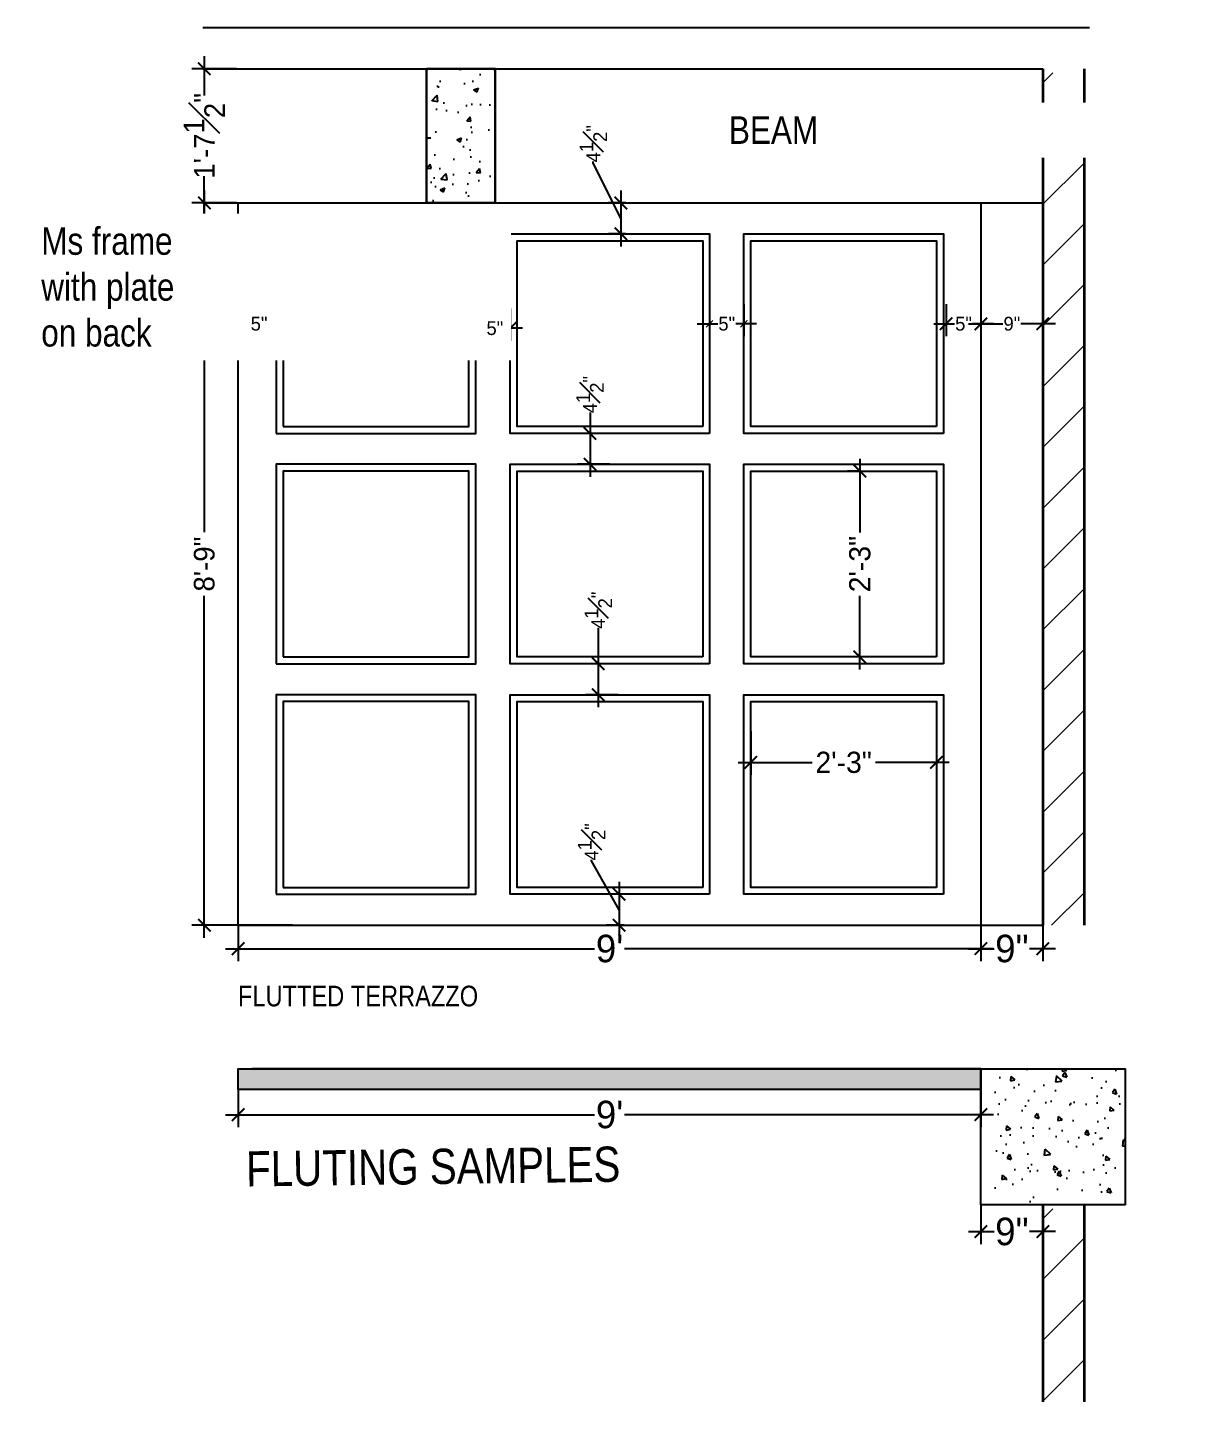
# Model space of a CAD drawing. Header units: inches. Extents: x -137722 to 81594, y -22256 to -1207.
# Drawn here: x -62449.8 to -62279.5, y -2150.6 to -1950.7 of the extents above; entities that cross this region are included whole.
import ezdxf

# ---------------------------------------------------------------- set-up
doc = ezdxf.new("R2010")
doc.units = ezdxf.units.IN
doc.header["$LTSCALE"] = 0.05
doc.header["$MEASUREMENT"] = 0
doc.header["$PDMODE"] = 3
doc.header["$PDSIZE"] = -4
doc.linetypes.add('DASHED2', pattern=[0.375, 0.25, -0.125])
doc.layers.get('Defpoints').update_dxf_attribs({"linetype": 'DASHED2'})
for name, color, linetype in [('00 floor', 7, 'Continuous'), ('beam', 7, 'Continuous'), ('Civil Dimension - Text', 7, 'Continuous'), ('HATCH', 251, 'Continuous'), ('text', 176, 'Continuous'), ('Vector Graphics', 7, 'Continuous')]:
    doc.layers.add(name, color=color, linetype=linetype)
doc.layers.add('FURNITURE', color=36, linetype='Continuous', lineweight=18)
doc.layers.add('WALL', color=7, linetype='Continuous', lineweight=35)
doc.styles.add('4MMOF3-8', font='ARIALN.TTF', dxfattribs={"height": 5.12})
doc.styles.add('9-128OF1-4', font='stylu.ttf')
doc.dimstyles.new('DIM 1-4', dxfattribs={"dimtxt": 3.0792, "dimasz": 1.82, "dimexe": 1.82, "dimexo": 0, "dimgap": 0.09, "dimtad": 0, "dimzin": 0, "dimdsep": 46, "dimlunit": 4, "dimtxsty": '9-128OF1-4', "dimblk": 'ARCHTICK', "dimcen": 1.8125, "dimdle": 1.82, "dimclrd": 8, "dimclre": 8, "dimadec": 0, "dimazin": 0, "dimtfac": 1, "dimtofl": 0, "dimtmove": 0, "dimatfit": 3, "dimldrblk": 'OPEN90', "dimfxl": 1, "dimtolj": 1, "dimtzin": 0, "dimlwd": -1, "dimarcsym": 0})

# ---------------------------------------------------------------- blocks, each defined once
blk = doc.blocks.new('_ArchTick')
at = {"color": 0, "const_width": 0.15}
blk.add_lwpolyline([(-0.5, -0.5), (0.5, 0.5)], dxfattribs=at)
blk = doc.blocks.new('*D455')
at = {"layer": 'Civil Dimension - Text', "color": 8, "lineweight": -2, "ltscale": 50, "transparency": 16777216}
for p, q in [((-62344.61, -2052.99), (-62344.61, -2059.35)), ((-62317.61, -2052.99), (-62317.61, -2059.35))]:
    blk.add_line(p, q, dxfattribs=at)
at = {"layer": 'Civil Dimension - Text', "color": 8, "ltscale": 50, "transparency": 16777216}
for p, q in [((-62346.43, -2057.53), (-62335.71, -2057.53)), ((-62315.79, -2057.53), (-62326.5, -2057.53))]:
    blk.add_line(p, q, dxfattribs=at)
at = {"layer": 'Defpoints', "color": 0, "ltscale": 50, "transparency": 16777216}
for p in [(-62344.61, -2052.99), (-62317.61, -2052.99), (-62317.61, -2057.53)]:
    blk.add_point(p, dxfattribs=at)
at = {"layer": 'Civil Dimension - Text', "color": 8, "ltscale": 50, "transparency": 16777216, "xscale": 1.82, "yscale": 1.82, "zscale": 1.82, "rotation": 180}
blk.add_blockref('_ArchTick', (-62344.61, -2057.53), dxfattribs=at)
at = {"layer": 'Civil Dimension - Text', "color": 8, "ltscale": 50, "transparency": 16777216, "xscale": 1.82, "yscale": 1.82, "zscale": 1.82}
blk.add_blockref('_ArchTick', (-62317.61, -2057.53), dxfattribs=at)
at = {"layer": 'Civil Dimension - Text', "color": 0, "ltscale": 50, "transparency": 16777216, "insert": (-62331.11, -2057.53), "char_height": 3.079, "attachment_point": 5, "style": '9-128OF1-4'}
blk.add_mtext('\\A1;2\'-3"', dxfattribs=at)
blk = doc.blocks.new('_Open90')
at = {"color": 0, "linetype": 'ByBlock', "lineweight": -2}
for p, q in [((0, 0), (-1, 0)), ((-0.5, 0.5), (0, 0)), ((0, 0), (-0.5, -0.5))]:
    blk.add_line(p, q, dxfattribs=at)
blk = doc.blocks.new('*D456')
at = {"layer": 'Civil Dimension - Text', "color": 8, "lineweight": -2, "ltscale": 50, "transparency": 16777216}
for p, q in [((-62384.61, -1991.56), (-62384.61, -1996.23)), ((-62379.61, -1991.56), (-62379.61, -1996.23))]:
    blk.add_line(p, q, dxfattribs=at)
at = {"layer": 'Civil Dimension - Text', "color": 8, "ltscale": 50, "transparency": 16777216}
for p, q in [((-62386.43, -1994.41), (-62383.12, -1994.41)), ((-62377.79, -1994.41), (-62380.54, -1994.41))]:
    blk.add_line(p, q, dxfattribs=at)
at = {"layer": 'Defpoints', "color": 0, "ltscale": 50, "transparency": 16777216}
for p in [(-62384.61, -1991.56), (-62379.61, -1991.56), (-62379.61, -1994.41)]:
    blk.add_point(p, dxfattribs=at)
at = {"layer": 'Civil Dimension - Text', "color": 8, "ltscale": 50, "transparency": 16777216, "xscale": 1.82, "yscale": 1.82, "zscale": 1.82, "rotation": 180}
blk.add_blockref('_ArchTick', (-62384.61, -1994.41), dxfattribs=at)
at = {"layer": 'Civil Dimension - Text', "color": 8, "ltscale": 50, "transparency": 16777216, "xscale": 1.82, "yscale": 1.82, "zscale": 1.82}
blk.add_blockref('_ArchTick', (-62379.61, -1994.41), dxfattribs=at)
at = {"layer": 'Civil Dimension - Text', "color": 0, "ltscale": 50, "transparency": 16777216, "insert": (-62381.83, -1994.41), "char_height": 2, "attachment_point": 5, "style": '9-128OF1-4'}
blk.add_mtext('\\A1;5"', dxfattribs=at)
blk = doc.blocks.new('*D457')
at = {"layer": 'Civil Dimension - Text', "color": 8, "lineweight": -2, "ltscale": 50, "transparency": 16777216}
for p, q in [((-62350.61, -1990.92), (-62350.61, -1995.58)), ((-62345.61, -1990.92), (-62345.61, -1995.58))]:
    blk.add_line(p, q, dxfattribs=at)
at = {"layer": 'Civil Dimension - Text', "color": 8, "ltscale": 50, "transparency": 16777216}
for p, q in [((-62352.43, -1993.76), (-62349.4, -1993.76)), ((-62343.79, -1993.76), (-62346.81, -1993.76))]:
    blk.add_line(p, q, dxfattribs=at)
at = {"layer": 'Defpoints', "color": 0, "ltscale": 50, "transparency": 16777216}
for p in [(-62350.61, -1990.92), (-62345.61, -1990.92), (-62350.61, -1993.76)]:
    blk.add_point(p, dxfattribs=at)
at = {"layer": 'Civil Dimension - Text', "color": 8, "ltscale": 50, "transparency": 16777216, "rotation": 180}
blk.add_blockref('_ArchTick', (-62350.61, -1993.76), dxfattribs=at)
at = {"layer": 'Civil Dimension - Text', "color": 8, "ltscale": 50, "transparency": 16777216}
blk.add_blockref('_ArchTick', (-62345.61, -1993.76), dxfattribs=at)
at = {"layer": 'Civil Dimension - Text', "color": 0, "ltscale": 50, "transparency": 16777216, "insert": (-62348.11, -1993.76), "char_height": 2, "attachment_point": 5, "style": '9-128OF1-4'}
blk.add_mtext('\\A1;5"', dxfattribs=at)
blk = doc.blocks.new('*D458')
at = {"layer": 'Civil Dimension - Text', "color": 8, "lineweight": -2, "ltscale": 50, "transparency": 16777216}
for p, q in [((-62311.15, -1990.61), (-62311.15, -1995.58)), ((-62302.15, -1990.92), (-62302.15, -1995.58))]:
    blk.add_line(p, q, dxfattribs=at)
at = {"layer": 'Civil Dimension - Text', "color": 8, "ltscale": 50, "transparency": 16777216}
for p, q in [((-62312.97, -1993.76), (-62307.98, -1993.76)), ((-62300.33, -1993.76), (-62305.33, -1993.76))]:
    blk.add_line(p, q, dxfattribs=at)
at = {"layer": 'Defpoints', "color": 0, "ltscale": 50, "transparency": 16777216}
for p in [(-62311.15, -1990.61), (-62302.15, -1990.92), (-62311.15, -1993.76)]:
    blk.add_point(p, dxfattribs=at)
at = {"layer": 'Civil Dimension - Text', "color": 8, "ltscale": 50, "transparency": 16777216, "xscale": 1.82, "yscale": 1.82, "zscale": 1.82, "rotation": 180}
blk.add_blockref('_ArchTick', (-62311.15, -1993.76), dxfattribs=at)
at = {"layer": 'Civil Dimension - Text', "color": 8, "ltscale": 50, "transparency": 16777216, "xscale": 1.82, "yscale": 1.82, "zscale": 1.82}
blk.add_blockref('_ArchTick', (-62302.15, -1993.76), dxfattribs=at)
at = {"layer": 'Civil Dimension - Text', "color": 0, "ltscale": 50, "transparency": 16777216, "insert": (-62306.65, -1993.76), "char_height": 2, "attachment_point": 5, "style": '9-128OF1-4'}
blk.add_mtext('\\A1;9"', dxfattribs=at)
blk = doc.blocks.new('*D459')
at = {"layer": 'Civil Dimension - Text', "color": 8, "ltscale": 50, "transparency": 16777216}
for p, q in [((-62367.99, -2006.64), (-62367.99, -2009.69)), ((-62367.99, -2007.87), (-62367.99, -2016.01))]:
    blk.add_line(p, q, dxfattribs=at)
at = {"layer": 'Civil Dimension - Text', "color": 8, "lineweight": -2, "ltscale": 50, "transparency": 16777216}
for p, q in [((-62365.11, -2009.69), (-62369.81, -2009.69)), ((-62365.11, -2014.19), (-62369.81, -2014.19))]:
    blk.add_line(p, q, dxfattribs=at)
at = {"layer": 'Defpoints', "color": 0, "ltscale": 50, "transparency": 16777216}
for p in [(-62365.11, -2009.69), (-62367.99, -2014.19), (-62365.11, -2014.19)]:
    blk.add_point(p, dxfattribs=at)
at = {"layer": 'Civil Dimension - Text', "color": 8, "ltscale": 50, "transparency": 16777216, "xscale": 1.82, "yscale": 1.82, "zscale": 1.82}
for p, rotation in [((-62367.99, -2009.69), 90), ((-62367.99, -2014.19), 270)]:
    blk.add_blockref('_ArchTick', p, dxfattribs=dict(at, rotation=rotation))
at = {"layer": 'Civil Dimension - Text', "color": 0, "ltscale": 50, "transparency": 16777216, "insert": (-62367.99, -2004.06), "char_height": 2, "attachment_point": 5, "rotation": 90, "style": '9-128OF1-4'}
blk.add_mtext('\\A1;4{\\H1x;\\S1#2;}"', dxfattribs=at)
blk = doc.blocks.new('*D460')
at = {"layer": 'Civil Dimension - Text', "color": 8, "ltscale": 50, "transparency": 16777216}
for p, q in [((-62366.79, -2037.98), (-62366.79, -2043.19)), ((-62366.79, -2041.37), (-62366.79, -2049.51))]:
    blk.add_line(p, q, dxfattribs=at)
at = {"layer": 'Civil Dimension - Text', "color": 8, "lineweight": -2, "ltscale": 50, "transparency": 16777216}
for p, q in [((-62363.9, -2043.19), (-62368.61, -2043.19)), ((-62363.9, -2047.69), (-62368.61, -2047.69))]:
    blk.add_line(p, q, dxfattribs=at)
at = {"layer": 'Defpoints', "color": 0, "ltscale": 50, "transparency": 16777216}
for p in [(-62363.9, -2043.19), (-62366.79, -2047.69), (-62363.9, -2047.69)]:
    blk.add_point(p, dxfattribs=at)
at = {"layer": 'Civil Dimension - Text', "color": 8, "ltscale": 50, "transparency": 16777216, "xscale": 1.82, "yscale": 1.82, "zscale": 1.82}
for p, rotation in [((-62366.79, -2043.19), 90), ((-62366.79, -2047.69), 270)]:
    blk.add_blockref('_ArchTick', p, dxfattribs=dict(at, rotation=rotation))
at = {"layer": 'Civil Dimension - Text', "color": 0, "ltscale": 50, "transparency": 16777216, "insert": (-62366.79, -2035.4), "char_height": 2, "attachment_point": 5, "rotation": 90, "style": '9-128OF1-4'}
blk.add_mtext('\\A1;4{\\H1x;\\S1#2;}"', dxfattribs=at)
blk = doc.blocks.new('*D461')
at = {"layer": 'Civil Dimension - Text', "color": 8, "ltscale": 50, "transparency": 16777216}
for p, q in [((-62367.51, -1970.35), (-62367.51, -1970.17)), ((-62363.5, -1978.44), (-62367.51, -1970.35)), ((-62363.5, -1974.37), (-62363.5, -1982.51))]:
    blk.add_line(p, q, dxfattribs=at)
at = {"layer": 'Civil Dimension - Text', "color": 8, "lineweight": -2, "ltscale": 50, "transparency": 16777216}
for p, q in [((-62362.79, -1976.19), (-62365.32, -1976.19)), ((-62362.79, -1980.69), (-62365.32, -1980.69))]:
    blk.add_line(p, q, dxfattribs=at)
at = {"layer": 'Defpoints', "color": 0, "ltscale": 50, "transparency": 16777216}
for p in [(-62362.79, -1976.19), (-62363.5, -1980.69), (-62362.79, -1980.69)]:
    blk.add_point(p, dxfattribs=at)
at = {"layer": 'Civil Dimension - Text', "color": 8, "ltscale": 50, "transparency": 16777216, "xscale": 1.82, "yscale": 1.82, "zscale": 1.82}
for p, rotation in [((-62363.5, -1976.19), 90), ((-62363.5, -1980.69), 270)]:
    blk.add_blockref('_ArchTick', p, dxfattribs=dict(at, rotation=rotation))
at = {"layer": 'Civil Dimension - Text', "color": 0, "ltscale": 50, "transparency": 16777216, "insert": (-62367.51, -1967.59), "char_height": 2, "attachment_point": 5, "rotation": 90, "style": '9-128OF1-4'}
blk.add_mtext('\\A1;4{\\H1x;\\S1#2;}"', dxfattribs=at)
blk = doc.blocks.new('*D462')
at = {"layer": 'Civil Dimension - Text', "color": 8, "ltscale": 50, "transparency": 16777216}
for p, q in [((-62367.76, -2071.85), (-62367.76, -2071.67)), ((-62363.75, -2078.94), (-62367.76, -2071.85)), ((-62363.75, -2074.87), (-62363.75, -2083.01))]:
    blk.add_line(p, q, dxfattribs=at)
at = {"layer": 'Civil Dimension - Text', "color": 8, "lineweight": -2, "ltscale": 50, "transparency": 16777216}
for p, q in [((-62363.04, -2076.69), (-62365.57, -2076.69)), ((-62363.04, -2081.19), (-62365.57, -2081.19))]:
    blk.add_line(p, q, dxfattribs=at)
at = {"layer": 'Defpoints', "color": 0, "ltscale": 50, "transparency": 16777216}
for p in [(-62363.04, -2076.69), (-62363.75, -2081.19), (-62363.04, -2081.19)]:
    blk.add_point(p, dxfattribs=at)
at = {"layer": 'Civil Dimension - Text', "color": 8, "ltscale": 50, "transparency": 16777216, "xscale": 1.82, "yscale": 1.82, "zscale": 1.82}
for p, rotation in [((-62363.75, -2076.69), 90), ((-62363.75, -2081.19), 270)]:
    blk.add_blockref('_ArchTick', p, dxfattribs=dict(at, rotation=rotation))
at = {"layer": 'Civil Dimension - Text', "color": 0, "ltscale": 50, "transparency": 16777216, "insert": (-62367.76, -2069.08), "char_height": 2, "attachment_point": 5, "rotation": 90, "style": '9-128OF1-4'}
blk.add_mtext('\\A1;4{\\H1x;\\S1#2;}"', dxfattribs=at)
blk = doc.blocks.new('*D463')
at = {"layer": 'Civil Dimension - Text', "color": 8, "ltscale": 50, "transparency": 16777216}
for p, q in [((-62328.75, -2013.37), (-62328.75, -2024.09)), ((-62328.75, -2044.01), (-62328.75, -2033.29))]:
    blk.add_line(p, q, dxfattribs=at)
at = {"layer": 'Civil Dimension - Text', "color": 8, "lineweight": -2, "ltscale": 50, "transparency": 16777216}
for p, q in [((-62328.75, -2015.19), (-62330.57, -2015.19)), ((-62328.75, -2042.19), (-62330.57, -2042.19))]:
    blk.add_line(p, q, dxfattribs=at)
at = {"layer": 'Defpoints', "color": 0, "ltscale": 50, "transparency": 16777216}
for p in [(-62328.75, -2015.19), (-62328.75, -2042.19), (-62328.75, -2042.19)]:
    blk.add_point(p, dxfattribs=at)
at = {"layer": 'Civil Dimension - Text', "color": 8, "ltscale": 50, "transparency": 16777216, "xscale": 1.82, "yscale": 1.82, "zscale": 1.82}
for p, rotation in [((-62328.75, -2015.19), 90), ((-62328.75, -2042.19), 270)]:
    blk.add_blockref('_ArchTick', p, dxfattribs=dict(at, rotation=rotation))
at = {"layer": 'Civil Dimension - Text', "color": 0, "ltscale": 50, "transparency": 16777216, "insert": (-62328.75, -2028.69), "char_height": 3.079, "attachment_point": 5, "rotation": 90, "style": '9-128OF1-4'}
blk.add_mtext('\\A1;2\'-3"', dxfattribs=at)
blk = doc.blocks.new('*D454')
at = {"layer": 'Defpoints', "color": 0, "ltscale": 50, "transparency": 16777216}
for p in [(-62311.15, -2081.19), (-62302.15, -2081.19), (-62302.15, -2084.6)]:
    blk.add_point(p, dxfattribs=at)
at = {"layer": 'HATCH', "color": 8, "lineweight": -2, "ltscale": 50, "transparency": 16777216}
for p, q in [((-62311.15, -2081.19), (-62311.15, -2086.42)), ((-62302.15, -2081.19), (-62302.15, -2086.42))]:
    blk.add_line(p, q, dxfattribs=at)
at = {"layer": 'HATCH', "color": 8, "ltscale": 50, "transparency": 16777216}
for p, q in [((-62312.97, -2084.6), (-62309.21, -2084.6)), ((-62300.33, -2084.6), (-62304.1, -2084.6))]:
    blk.add_line(p, q, dxfattribs=at)
at = {"layer": 'HATCH', "color": 8, "ltscale": 50, "transparency": 16777216, "xscale": 1.82, "yscale": 1.82, "zscale": 1.82, "rotation": 180}
blk.add_blockref('_ArchTick', (-62311.15, -2084.6), dxfattribs=at)
at = {"layer": 'HATCH', "color": 8, "ltscale": 50, "transparency": 16777216, "xscale": 1.82, "yscale": 1.82, "zscale": 1.82}
blk.add_blockref('_ArchTick', (-62302.15, -2084.6), dxfattribs=at)
at = {"layer": 'HATCH', "color": 0, "ltscale": 50, "transparency": 16777216, "insert": (-62306.65, -2084.6), "char_height": 4, "attachment_point": 5, "style": '9-128OF1-4'}
blk.add_mtext('\\A1;9"', dxfattribs=at)
blk = doc.blocks.new('*D464')
at = {"layer": 'Civil Dimension - Text', "color": 8, "lineweight": -2, "ltscale": 50, "transparency": 16777216}
for p, q in [((-62316.2, -1990.92), (-62316.2, -1995.58)), ((-62311.15, -1990.92), (-62311.15, -1995.58))]:
    blk.add_line(p, q, dxfattribs=at)
at = {"layer": 'Civil Dimension - Text', "color": 8, "ltscale": 50, "transparency": 16777216}
for p, q in [((-62318.02, -1993.76), (-62314.97, -1993.76)), ((-62309.33, -1993.76), (-62312.38, -1993.76))]:
    blk.add_line(p, q, dxfattribs=at)
at = {"layer": 'Defpoints', "color": 0, "ltscale": 50, "transparency": 16777216}
for p in [(-62316.2, -1990.92), (-62311.15, -1990.92), (-62316.2, -1993.76)]:
    blk.add_point(p, dxfattribs=at)
at = {"layer": 'Civil Dimension - Text', "color": 8, "ltscale": 50, "transparency": 16777216, "xscale": 1.82, "yscale": 1.82, "zscale": 1.82, "rotation": 180}
blk.add_blockref('_ArchTick', (-62316.2, -1993.76), dxfattribs=at)
at = {"layer": 'Civil Dimension - Text', "color": 8, "ltscale": 50, "transparency": 16777216, "xscale": 1.82, "yscale": 1.82, "zscale": 1.82}
blk.add_blockref('_ArchTick', (-62311.15, -1993.76), dxfattribs=at)
at = {"layer": 'Civil Dimension - Text', "color": 0, "ltscale": 50, "transparency": 16777216, "insert": (-62313.68, -1993.76), "char_height": 2, "attachment_point": 5, "style": '9-128OF1-4'}
blk.add_mtext('\\A1;5"', dxfattribs=at)
blk = doc.blocks.new('*D465')
at = {"layer": 'Civil Dimension - Text', "color": 8, "lineweight": -2, "ltscale": 50, "transparency": 16777216}
for p, q in [((-62418.61, -1990.92), (-62418.61, -1995.58)), ((-62413.61, -1990.92), (-62413.61, -1995.58))]:
    blk.add_line(p, q, dxfattribs=at)
at = {"layer": 'Civil Dimension - Text', "color": 8, "ltscale": 50, "transparency": 16777216}
for p, q in [((-62420.43, -1993.76), (-62417.4, -1993.76)), ((-62411.79, -1993.76), (-62414.81, -1993.76))]:
    blk.add_line(p, q, dxfattribs=at)
at = {"layer": 'Defpoints', "color": 0, "ltscale": 50, "transparency": 16777216}
for p in [(-62418.61, -1990.92), (-62413.61, -1990.92), (-62418.61, -1993.76)]:
    blk.add_point(p, dxfattribs=at)
at = {"layer": 'Civil Dimension - Text', "color": 8, "ltscale": 50, "transparency": 16777216, "rotation": 180}
blk.add_blockref('_ArchTick', (-62418.61, -1993.76), dxfattribs=at)
at = {"layer": 'Civil Dimension - Text', "color": 8, "ltscale": 50, "transparency": 16777216}
blk.add_blockref('_ArchTick', (-62413.61, -1993.76), dxfattribs=at)
at = {"layer": 'Civil Dimension - Text', "color": 0, "ltscale": 50, "transparency": 16777216, "insert": (-62416.11, -1993.76), "char_height": 2, "attachment_point": 5, "style": '9-128OF1-4'}
blk.add_mtext('\\A1;5"', dxfattribs=at)
blk = doc.blocks.new('*D535')
at = {"layer": 'Defpoints', "color": 0, "ltscale": 50, "transparency": 16777216}
for p in [(-62419.15, -2081.19), (-62311.15, -2081.19), (-62311.15, -2084.6)]:
    blk.add_point(p, dxfattribs=at)
at = {"layer": 'HATCH', "color": 8, "lineweight": -2, "ltscale": 50, "transparency": 16777216}
for p, q in [((-62419.15, -2081.19), (-62419.15, -2086.42)), ((-62311.15, -2081.19), (-62311.15, -2086.42))]:
    blk.add_line(p, q, dxfattribs=at)
at = {"layer": 'HATCH', "color": 8, "ltscale": 50, "transparency": 16777216}
for p, q in [((-62420.97, -2084.6), (-62367.32, -2084.6)), ((-62309.33, -2084.6), (-62362.98, -2084.6))]:
    blk.add_line(p, q, dxfattribs=at)
at = {"layer": 'HATCH', "color": 8, "ltscale": 50, "transparency": 16777216, "xscale": 1.82, "yscale": 1.82, "zscale": 1.82, "rotation": 180}
blk.add_blockref('_ArchTick', (-62419.15, -2084.6), dxfattribs=at)
at = {"layer": 'HATCH', "color": 8, "ltscale": 50, "transparency": 16777216, "xscale": 1.82, "yscale": 1.82, "zscale": 1.82}
blk.add_blockref('_ArchTick', (-62311.15, -2084.6), dxfattribs=at)
at = {"layer": 'HATCH', "color": 0, "ltscale": 50, "transparency": 16777216, "insert": (-62365.15, -2084.6), "char_height": 4, "attachment_point": 5, "style": '9-128OF1-4'}
blk.add_mtext("\\A1;9'", dxfattribs=at)
blk = doc.blocks.new('*D536')
at = {"layer": 'Defpoints', "color": 0, "ltscale": 50, "transparency": 16777216}
for p in [(-62419.15, -2105.08), (-62311.15, -2105.08), (-62311.15, -2108.73)]:
    blk.add_point(p, dxfattribs=at)
at = {"layer": 'HATCH', "color": 8, "lineweight": -2, "ltscale": 50, "transparency": 16777216}
for p, q in [((-62419.15, -2105.08), (-62419.15, -2110.55)), ((-62311.15, -2105.08), (-62311.15, -2110.55))]:
    blk.add_line(p, q, dxfattribs=at)
at = {"layer": 'HATCH', "color": 8, "ltscale": 50, "transparency": 16777216}
for p, q in [((-62420.97, -2108.73), (-62367.32, -2108.73)), ((-62309.33, -2108.73), (-62362.98, -2108.73))]:
    blk.add_line(p, q, dxfattribs=at)
at = {"layer": 'HATCH', "color": 8, "ltscale": 50, "transparency": 16777216, "xscale": 1.82, "yscale": 1.82, "zscale": 1.82, "rotation": 180}
blk.add_blockref('_ArchTick', (-62419.15, -2108.73), dxfattribs=at)
at = {"layer": 'HATCH', "color": 8, "ltscale": 50, "transparency": 16777216, "xscale": 1.82, "yscale": 1.82, "zscale": 1.82}
blk.add_blockref('_ArchTick', (-62311.15, -2108.73), dxfattribs=at)
at = {"layer": 'HATCH', "color": 0, "ltscale": 50, "transparency": 16777216, "insert": (-62365.15, -2108.73), "char_height": 4, "attachment_point": 5, "style": '9-128OF1-4'}
blk.add_mtext("\\A1;9'", dxfattribs=at)
blk = doc.blocks.new('*D537')
at = {"layer": 'Defpoints', "color": 0, "ltscale": 50, "transparency": 16777216}
for p in [(-62311.15, -2121.83), (-62302.15, -2121.83), (-62311.15, -2125.73)]:
    blk.add_point(p, dxfattribs=at)
at = {"layer": 'HATCH', "color": 8, "lineweight": -2, "ltscale": 50, "transparency": 16777216}
for p, q in [((-62311.15, -2121.83), (-62311.15, -2127.55)), ((-62302.15, -2121.83), (-62302.15, -2127.55))]:
    blk.add_line(p, q, dxfattribs=at)
at = {"layer": 'HATCH', "color": 8, "ltscale": 50, "transparency": 16777216}
for p, q in [((-62312.97, -2125.73), (-62309.21, -2125.73)), ((-62300.33, -2125.73), (-62304.1, -2125.73))]:
    blk.add_line(p, q, dxfattribs=at)
at = {"layer": 'HATCH', "color": 8, "ltscale": 50, "transparency": 16777216, "xscale": 1.82, "yscale": 1.82, "zscale": 1.82, "rotation": 180}
blk.add_blockref('_ArchTick', (-62311.15, -2125.73), dxfattribs=at)
at = {"layer": 'HATCH', "color": 8, "ltscale": 50, "transparency": 16777216, "xscale": 1.82, "yscale": 1.82, "zscale": 1.82}
blk.add_blockref('_ArchTick', (-62302.15, -2125.73), dxfattribs=at)
at = {"layer": 'HATCH', "color": 0, "ltscale": 50, "transparency": 16777216, "insert": (-62306.65, -2125.73), "char_height": 4, "attachment_point": 5, "style": '9-128OF1-4'}
blk.add_mtext('\\A1;9"', dxfattribs=at)
blk = doc.blocks.new('*D695')
at = {"layer": 'Civil Dimension - Text', "color": 8, "lineweight": -2, "ltscale": 50, "transparency": 16777216}
for p, q in [((-62419.37, -1956.69), (-62425.89, -1956.69)), ((-62419.37, -1976.19), (-62425.89, -1976.19))]:
    blk.add_line(p, q, dxfattribs=at)
at = {"layer": 'Civil Dimension - Text', "color": 8, "ltscale": 50, "transparency": 16777216}
for p, q in [((-62424.07, -1954.87), (-62424.07, -1960.57)), ((-62424.07, -1978.01), (-62424.07, -1972.31))]:
    blk.add_line(p, q, dxfattribs=at)
at = {"layer": 'Defpoints', "color": 0, "ltscale": 50, "transparency": 16777216}
for p in [(-62419.37, -1956.69), (-62424.07, -1976.19), (-62419.37, -1976.19)]:
    blk.add_point(p, dxfattribs=at)
at = {"layer": 'Civil Dimension - Text', "color": 8, "ltscale": 50, "transparency": 16777216, "xscale": 1.82, "yscale": 1.82, "zscale": 1.82}
for p, rotation in [((-62424.07, -1956.69), 90), ((-62424.07, -1976.19), 270)]:
    blk.add_blockref('_ArchTick', p, dxfattribs=dict(at, rotation=rotation))
at = {"layer": 'Civil Dimension - Text', "color": 0, "ltscale": 50, "transparency": 16777216, "insert": (-62424.07, -1966.44), "char_height": 3, "attachment_point": 5, "rotation": 90, "style": '9-128OF1-4'}
blk.add_mtext('\\A1;1\'-7{\\H1x;\\S1#2;}"', dxfattribs=at)
blk = doc.blocks.new('*D696')
at = {"layer": 'Civil Dimension - Text', "color": 8, "ltscale": 50, "transparency": 16777216}
for p, q in [((-62424.07, -1974.37), (-62424.07, -2024.07)), ((-62424.07, -2083.01), (-62424.07, -2033.31))]:
    blk.add_line(p, q, dxfattribs=at)
at = {"layer": 'Civil Dimension - Text', "color": 8, "lineweight": -2, "ltscale": 50, "transparency": 16777216}
for p, q in [((-62419.37, -1976.19), (-62425.89, -1976.19)), ((-62411.24, -2081.19), (-62425.89, -2081.19))]:
    blk.add_line(p, q, dxfattribs=at)
at = {"layer": 'Defpoints', "color": 0, "ltscale": 50, "transparency": 16777216}
for p in [(-62419.37, -1976.19), (-62424.07, -2081.19), (-62411.24, -2081.19)]:
    blk.add_point(p, dxfattribs=at)
at = {"layer": 'Civil Dimension - Text', "color": 8, "ltscale": 50, "transparency": 16777216, "xscale": 1.82, "yscale": 1.82, "zscale": 1.82}
for p, rotation in [((-62424.07, -1976.19), 90), ((-62424.07, -2081.19), 270)]:
    blk.add_blockref('_ArchTick', p, dxfattribs=dict(at, rotation=rotation))
at = {"layer": 'Civil Dimension - Text', "color": 0, "ltscale": 50, "transparency": 16777216, "insert": (-62424.07, -2028.69), "char_height": 3, "attachment_point": 5, "rotation": 90, "style": '9-128OF1-4'}
blk.add_mtext('\\A1;8\'-9"', dxfattribs=at)

msp = doc.modelspace()

# ---------------------------------------------------------------- hatches: boundary and pattern name
at = {"layer": '00 floor'}
h = msp.add_hatch(color=45, dxfattribs=at)
h.dxf.hatch_style = 1
h.paths.add_polyline_path([(-62311.1535, -2105.0841), (-62311.1535, -2102.0841), (-62419.1535, -2102.0841), (-62419.1535, -2105.0841)])
at = {"layer": 'Civil Dimension - Text', "ltscale": 50, "true_color": 0x939598}
h = msp.add_hatch(dxfattribs=at)
h.set_pattern_fill('AR-CONC', color=252)
h.set_pattern_definition([(50, (1638.5257, 1300.1725), (7.1726018, -0.62752135), [0.75, -8.25]), (355, (1638.526, 1300.1725), (-1.3875133, 7.5219213), [0.6, -6.6]), (100.451444, (1639.1234, 1300.12), (5.7850885, 6.8943999), [0.6374019, -7.0114211]), (46.1842, (1638.526, 1302.1725), (10.6724133, -1.6551928), [1.125, -12.375]), (96.635635, (1639.415, 1302.035), (9.3466195, 9.741186), [0.9561034, -10.5171376]), (351.184164, (1638.526, 1302.172), (9.3466195, 9.741186), [0.9, -9.9]), (21, (1639.5257, 1301.6725), (5.9690705, -4.0261889), [0.75, -8.25]), (326, (1639.526, 1301.6725), (2.4331533, 7.25150045), [0.6, -6.6]), (71.451445, (1640.023, 1301.337), (8.4022238, 3.2253115), [0.6374019, -7.0114211]), (37.5, (1638.5257, 1300.1725), (0.12159855, 3.32893854), [0, -6.52, 0, -6.7, 0, -6.625]), (7.5, (1638.5257, 1300.1725), (2.63069537, 3.94411712), [0, -3.82, 0, -6.37, 0, -2.525]), (327.5, (1636.2957, 1300.1725), (5.33822436, -0.22554872), [0, -2.5, 0, -7.8, 0, -10.35]), (317.5, (1635.2957, 1300.1725), (5.8318617, 1.00104982), [0, -3.25, 0, -5.18, 0, -7.35])])
h.paths.add_polyline_path([(-62381.7762, -1956.6893), (-62391.7761, -1956.6893), (-62391.7761, -1976.1893), (-62381.7762, -1976.1893)])
h = msp.add_hatch(dxfattribs=at)
h.set_pattern_fill('AR-CONC', color=252, angle=-90)
h.set_pattern_definition([(320, (-58785.535, -67675.117), (-0.62752135, -7.1726018), [0.75, -8.25]), (265, (-58785.535, -67675.117), (7.5219213, 1.3875133), [0.6, -6.6]), (10.451444, (-58785.587, -67675.715), (6.8943999, -5.7850885), [0.6374019, -7.0114211]), (316.1842, (-58783.535, -67675.117), (-1.6551928, -10.6724133), [1.125, -12.375]), (6.635635, (-58783.673, -67676.007), (9.741186, -9.3466195), [0.9561034, -10.5171376]), (261.184164, (-58783.535, -67675.117), (9.741186, -9.3466195), [0.9, -9.9]), (291, (-58784.035, -67676.117), (-4.0261889, -5.9690705), [0.75, -8.25]), (236, (-58784.035, -67676.117), (7.25150045, -2.4331533), [0.6, -6.6]), (341.451445, (-58784.3704, -67676.615), (3.2253115, -8.4022238), [0.6374019, -7.0114211]), (307.5, (-58785.5349, -67675.1172), (3.32893854, -0.12159855), [0, -6.52, 0, -6.7, 0, -6.625]), (277.5, (-58785.535, -67675.1172), (3.94411712, -2.63069537), [0, -3.82, 0, -6.37, 0, -2.525]), (237.5, (-58785.535, -67672.8872), (-0.22554872, -5.33822436), [0, -2.5, 0, -7.8, 0, -10.35]), (227.5, (-58785.535, -67671.8872), (1.00104982, -5.8318617), [0, -3.25, 0, -5.18, 0, -7.35])])
h.paths.add_polyline_path([(-62290.1535, -2121.8341), (-62290.1535, -2102.0841), (-62309.4035, -2102.0841), (-62309.4035, -2121.8341)])
at = {"layer": 'FURNITURE', "ltscale": 50}
h = msp.add_hatch(dxfattribs=at)
h.set_pattern_fill('ANSI31', color=256, scale=50)
h.set_pattern_definition([(45, (2050.7617, 1300.1725), (-4.4194174, 4.4194174), [])])
h.paths.add_polyline_path([(-62296.1535, -1957.2607), (-62302.1535, -1957.2607), (-62302.1535, -2081.1893), (-62296.1535, -2081.1893)])
h = msp.add_hatch(dxfattribs=at)
h.set_pattern_fill('ANSI31', color=256, scale=50)
h.set_pattern_definition([(45, (2050.7617, 1135.0276), (-4.4194174, 4.4194174), [])])
h.paths.add_polyline_path([(-62296.1535, -2122.4055), (-62302.1535, -2122.4055), (-62302.1535, -2150.5705), (-62296.1535, -2150.5705)])

# ---------------------------------------------------------------- linework, layer by layer
at = {"ltscale": 50}
for p, q in [((-62424.3011, -1950.6893), (-62295.3634, -1950.6893)), ((-62424.3011, -1956.6893), (-62302.1535, -1956.6893)), ((-62424.3011, -1976.1893), (-62302.1535, -1976.1893)), ((-62419.1535, -2081.1893), (-62419.1535, -1976.1893)), ((-62311.1535, -1976.1893), (-62311.1535, -2081.1893)), ((-62419.1535, -2081.1893), (-62302.1535, -2081.1893))]:
    msp.add_line(p, q, dxfattribs=at)
for points in [[(-62413.6053, -2009.6893), (-62384.6053, -2009.6893), (-62384.6053, -1980.6893), (-62413.6053, -1980.6893)], [(-62350.6053, -2009.6893), (-62379.6053, -2009.6893), (-62379.6053, -1980.6893), (-62350.6053, -1980.6893)], [(-62316.6053, -2009.6893), (-62345.6053, -2009.6893), (-62345.6053, -1980.6893), (-62316.6053, -1980.6893)], [(-62412.6053, -2008.6893), (-62385.6053, -2008.6893), (-62385.6053, -1981.6893), (-62412.6053, -1981.6893)], [(-62351.6053, -2008.6893), (-62378.6053, -2008.6893), (-62378.6053, -1981.6893), (-62351.6053, -1981.6893)], [(-62317.6053, -2008.6893), (-62344.6053, -2008.6893), (-62344.6053, -1981.6893), (-62317.6053, -1981.6893)], [(-62413.6053, -2043.1893), (-62384.6053, -2043.1893), (-62384.6053, -2014.1893), (-62413.6053, -2014.1893)], [(-62350.6053, -2043.1893), (-62379.6053, -2043.1893), (-62379.6053, -2014.1893), (-62350.6053, -2014.1893)], [(-62316.6053, -2043.1893), (-62345.6053, -2043.1893), (-62345.6053, -2014.1893), (-62316.6053, -2014.1893)], [(-62412.6053, -2042.1893), (-62385.6053, -2042.1893), (-62385.6053, -2015.1893), (-62412.6053, -2015.1893)], [(-62351.6053, -2042.1893), (-62378.6053, -2042.1893), (-62378.6053, -2015.1893), (-62351.6053, -2015.1893)], [(-62317.6053, -2042.1893), (-62344.6053, -2042.1893), (-62344.6053, -2015.1893), (-62317.6053, -2015.1893)], [(-62413.6053, -2076.6893), (-62384.6053, -2076.6893), (-62384.6053, -2047.6893), (-62413.6053, -2047.6893)], [(-62412.6053, -2075.6893), (-62385.6053, -2075.6893), (-62385.6053, -2048.6893), (-62412.6053, -2048.6893)], [(-62350.6053, -2076.6893), (-62379.6053, -2076.6893), (-62379.6053, -2047.6893), (-62350.6053, -2047.6893)], [(-62351.6053, -2075.6893), (-62378.6053, -2075.6893), (-62378.6053, -2048.6893), (-62351.6053, -2048.6893)], [(-62316.6053, -2076.6893), (-62345.6053, -2076.6893), (-62345.6053, -2047.6893), (-62316.6053, -2047.6893)], [(-62317.6053, -2075.6893), (-62344.6053, -2075.6893), (-62344.6053, -2048.6893), (-62317.6053, -2048.6893)]]:
    msp.add_lwpolyline(points, close=True, dxfattribs=at)
at = {"layer": '00 floor'}
msp.add_lwpolyline([(-62311.1535, -2105.0841), (-62419.1535, -2105.0841), (-62419.1535, -2102.0841), (-62311.1535, -2102.0841)], close=True, dxfattribs=at)
at = {"layer": 'beam', "color": 253, "ltscale": 15}
msp.add_line((-62311.1535, -2102.0841), (-62381.7056, -2102.0841), dxfattribs=at)
at = {"layer": 'beam', "lineweight": 30, "ltscale": 50}
msp.add_lwpolyline([(-62391.7761, -1956.6893), (-62381.7762, -1956.6893), (-62381.7762, -1976.1893), (-62391.7761, -1976.1893)], close=True, dxfattribs=at)
at = {"layer": 'Vector Graphics', "linetype": 'Continuous', "ltscale": 3}
msp.add_line((-62311.1535, -2102.0841), (-62417.1535, -2102.0841), dxfattribs=at)
at = {"layer": 'Vector Graphics', "color": 1, "linetype": 'Continuous', "ltscale": 3}
for p, q in [((-62311.1535, -2121.8341), (-62311.1535, -2102.0841)), ((-62311.1535, -2102.0841), (-62290.1535, -2102.0841)), ((-62290.1535, -2121.8341), (-62290.1535, -2102.0841)), ((-62290.1535, -2121.8341), (-62311.1535, -2121.8341))]:
    msp.add_line(p, q, dxfattribs=at)
at = {"layer": 'WALL'}
for p, q in [((-62302.1535, -1956.6893), (-62302.1535, -2081.1893)), ((-62296.1535, -1956.6893), (-62296.1535, -2081.1893)), ((-62302.1535, -2121.8341), (-62302.1535, -2150.4741)), ((-62296.1535, -2121.8341), (-62296.1535, -2150.4741))]:
    msp.add_line(p, q, dxfattribs=at)

# ---------------------------------------------------------------- texts
at = {"layer": 'text', "ltscale": 50, "insert": (-62419.1843, -2091.5067), "char_height": 3, "attachment_point": 4, "style": '4MMOF3-8', "bg_fill": 2}
msp.add_mtext_dynamic_manual_height_columns('FLUTTED TERRAZZO ', width=69.876759, gutter_width=15.396, heights=[0], dxfattribs=at)
at = {"layer": 'text', "ltscale": 50, "insert": (-62418.0055, -2116.6562), "char_height": 5.12, "width": 66.281096, "attachment_point": 4, "rotation": 0.748841, "style": '4MMOF3-8', "bg_fill": 2}
msp.add_mtext('FLUTING SAMPLES ', dxfattribs=at)

# ---------------------------------------------------------------- dimensions: what is measured, and where the dimension line sits
at = {"layer": 'Civil Dimension - Text', "ltscale": 50}
for base, p1, p2, angle, override, picture, middle in [((-62424.0705, -1976.1898), (-62419.3732, -1956.6898), (-62419.3732, -1976.1898), 90, {"dimtxt": 3, "dimdec": 3, "dimtdec": 3, "dimtmove": 1, "dimfxl": 0, "dimfrac": 1, "dimarcsym": 1}, '*D695', (-62424.0705, -1966.4398)), ((-62424.0705, -2081.1898), (-62419.3732, -1976.1898), (-62411.2402, -2081.1898), 90, {"dimtxt": 3, "dimdec": 3, "dimtdec": 3, "dimtmove": 1, "dimfxl": 0, "dimfrac": 1, "dimarcsym": 1}, '*D696', (-62424.0705, -2028.6898)), ((-62328.7477, -2042.1893), (-62328.7477, -2015.1893), (-62328.7477, -2042.1893), 90, {"dimfxl": 0, "dimarcsym": 1}, '*D463', (-62328.7477, -2028.6893)), ((-62317.6053, -2057.528), (-62344.6053, -2052.9916), (-62317.6053, -2052.9916), 180, {"dimfxl": 0, "dimarcsym": 1}, '*D455', (-62331.1053, -2057.528))]:
    dim = msp.add_linear_dim(base=base, p1=p1, p2=p2, angle=angle, dimstyle='DIM 1-4', override=override, dxfattribs=at)
    dim.commit()
    dim.dimension.update_dxf_attribs({"geometry": picture, "text_midpoint": middle})
for base, p1, p2, picture, middle in [((-62363.4989, -1980.6893), (-62362.792, -1976.1893), (-62362.792, -1980.6893), '*D461', (-62367.5073, -1970.0773)), ((-62367.9927, -2014.1893), (-62365.1053, -2009.6893), (-62365.1053, -2014.1893), '*D459', (-62364.6072, -2004.0558)), ((-62366.7909, -2047.6893), (-62363.9035, -2043.1893), (-62363.9035, -2047.6893), '*D460', (-62368.7459, -2035.3987)), ((-62363.7489, -2081.1893), (-62363.042, -2076.6893), (-62363.042, -2081.1893), '*D462', (-62367.7573, -2071.5764))]:
    dim = msp.add_linear_dim(base=base, p1=p1, p2=p2, angle=90, dimstyle='DIM 1-4', override={"dimtxt": 2, "dimdec": 3, "dimtdec": 3, "dimtmove": 1, "dimfxl": 0, "dimfrac": 1, "dimarcsym": 1}, dxfattribs=at)
    dim.commit()
    dim.dimension.update_dxf_attribs({"geometry": picture, "text_midpoint": middle, "dimtype": 160})
for base, p1, p2, override, picture, middle in [((-62311.1535, -1993.7641), (-62302.1535, -1990.9242), (-62311.1535, -1990.6078), {"dimtxt": 2, "dimdec": 3, "dimtdec": 3, "dimtmove": 1, "dimfxl": 0, "dimfrac": 1, "dimarcsym": 1}, '*D458', (-62306.6535, -1993.7641)), ((-62418.6053, -1993.7641), (-62413.6053, -1990.9242), (-62418.6053, -1990.9242), {"dimtxt": 2, "dimasz": 1, "dimdec": 3, "dimtdec": 3, "dimtmove": 1, "dimfxl": 0, "dimfrac": 1, "dimarcsym": 1}, '*D465', (-62416.1053, -1993.7641)), ((-62350.6053, -1993.7641), (-62345.6053, -1990.9242), (-62350.6053, -1990.9242), {"dimtxt": 2, "dimasz": 1, "dimdec": 3, "dimtdec": 3, "dimtmove": 1, "dimfxl": 0, "dimfrac": 1, "dimarcsym": 1}, '*D457', (-62348.1053, -1993.7641)), ((-62316.2017, -1993.7641), (-62311.1535, -1990.9242), (-62316.2017, -1990.9242), {"dimtxt": 2, "dimdec": 3, "dimtdec": 3, "dimtmove": 1, "dimfxl": 0, "dimfrac": 1, "dimarcsym": 1}, '*D464', (-62313.6776, -1993.7641))]:
    dim = msp.add_linear_dim(base=base, p1=p1, p2=p2, dimstyle='DIM 1-4', override=override, dxfattribs=at)
    dim.commit()
    dim.dimension.update_dxf_attribs({"geometry": picture, "text_midpoint": middle})
dim = msp.add_linear_dim(base=(-62379.6053, -1994.4071), p1=(-62384.6053, -1991.5608), p2=(-62379.6053, -1991.5608), dimstyle='DIM 1-4', override={"dimtxt": 2, "dimdec": 3, "dimtdec": 3, "dimtmove": 1, "dimfxl": 0, "dimfrac": 1, "dimarcsym": 1}, dxfattribs=at)
dim.commit()
dim.dimension.update_dxf_attribs({"geometry": '*D456', "text_midpoint": (-62381.8289, -1994.4071), "dimtype": 160})
at = {"layer": 'HATCH', "ltscale": 50}
for base, p1, p2, picture, middle in [((-62311.1535, -2084.5961), (-62419.1535, -2081.1893), (-62311.1535, -2081.1893), '*D535', (-62365.1535, -2084.5961)), ((-62302.1535, -2084.5961), (-62311.1535, -2081.1893), (-62302.1535, -2081.1893), '*D454', (-62306.6535, -2084.5961)), ((-62311.1535, -2125.7263), (-62302.1535, -2121.8341), (-62311.1535, -2121.8341), '*D537', (-62306.6535, -2125.7263))]:
    dim = msp.add_linear_dim(base=base, p1=p1, p2=p2, dimstyle='DIM 1-4', override={"dimtxt": 4, "dimdec": 3, "dimtdec": 3, "dimtmove": 1, "dimfxl": 0, "dimfrac": 1, "dimarcsym": 1}, dxfattribs=at)
    dim.commit()
    dim.dimension.update_dxf_attribs({"geometry": picture, "text_midpoint": middle})

# ---------------------------------------------------------------- leaders
at = {"layer": 'Civil Dimension - Text', "ltscale": 50}
msp.add_leader([(-62413.6053, -1985.957), (-62435.4964, -1985.957)], dimstyle='DIM 1-4', override={"dimclrt": 256, "dimfxl": 0, "dimarcsym": 1}, dxfattribs=at)

# ---------------------------------------------------------------- next in the draw order: texts
at = {"layer": 'text', "ltscale": 50, "char_height": 4, "width": 66.281096, "attachment_point": 4, "style": '4MMOF3-8', "bg_fill": 2}
for s, insert in [('BEAM', (-62347.7955, -1965.6066)), ('Ms frame\\Pwith plate \\Pon back', (-62447.7827, -1988.4262))]:
    msp.add_mtext(s, dxfattribs=dict(at, insert=insert))

# ---------------------------------------------------------------- next in the draw order: dimensions: what is measured, and where the dimension line sits
at = {"layer": 'HATCH', "ltscale": 50}
dim = msp.add_linear_dim(base=(-62311.1535, -2108.7334), p1=(-62419.1535, -2105.0841), p2=(-62311.1535, -2105.0841), dimstyle='DIM 1-4', override={"dimtxt": 4, "dimdec": 3, "dimtdec": 3, "dimtmove": 1, "dimfxl": 0, "dimfrac": 1, "dimarcsym": 1}, dxfattribs=at)
dim.commit()
dim.dimension.update_dxf_attribs({"geometry": '*D536', "text_midpoint": (-62365.1535, -2108.7334)})

doc.saveas('drawing.dxf')
